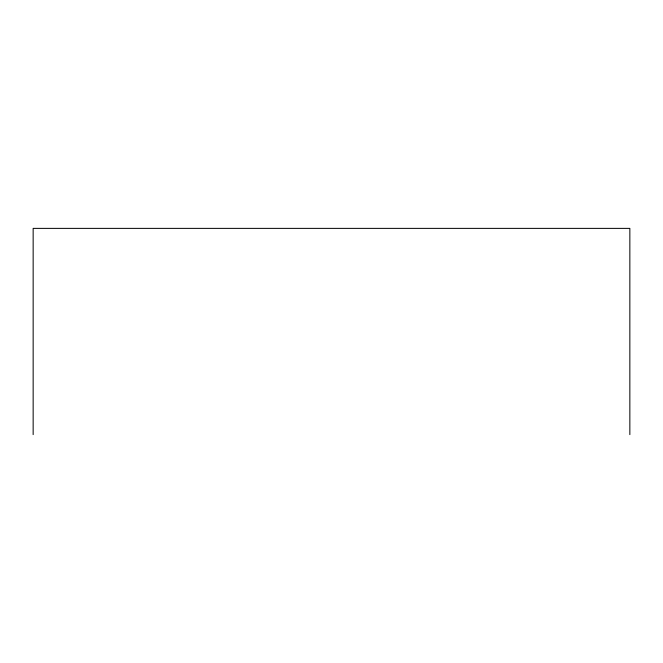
<?xml version="1.0" encoding="UTF-8"?>
<svg xmlns="http://www.w3.org/2000/svg" width="663" height="663" viewBox="0 0 663 663"><rect width="100%" height="100%" fill="white"/><g stroke="black" fill="none" stroke-linecap="round" stroke-linejoin="round"><path stroke-width="0.99" d="M629.85 434.621L629.85 228.379L33.15 228.379L33.15 434.621"/></g></svg>
